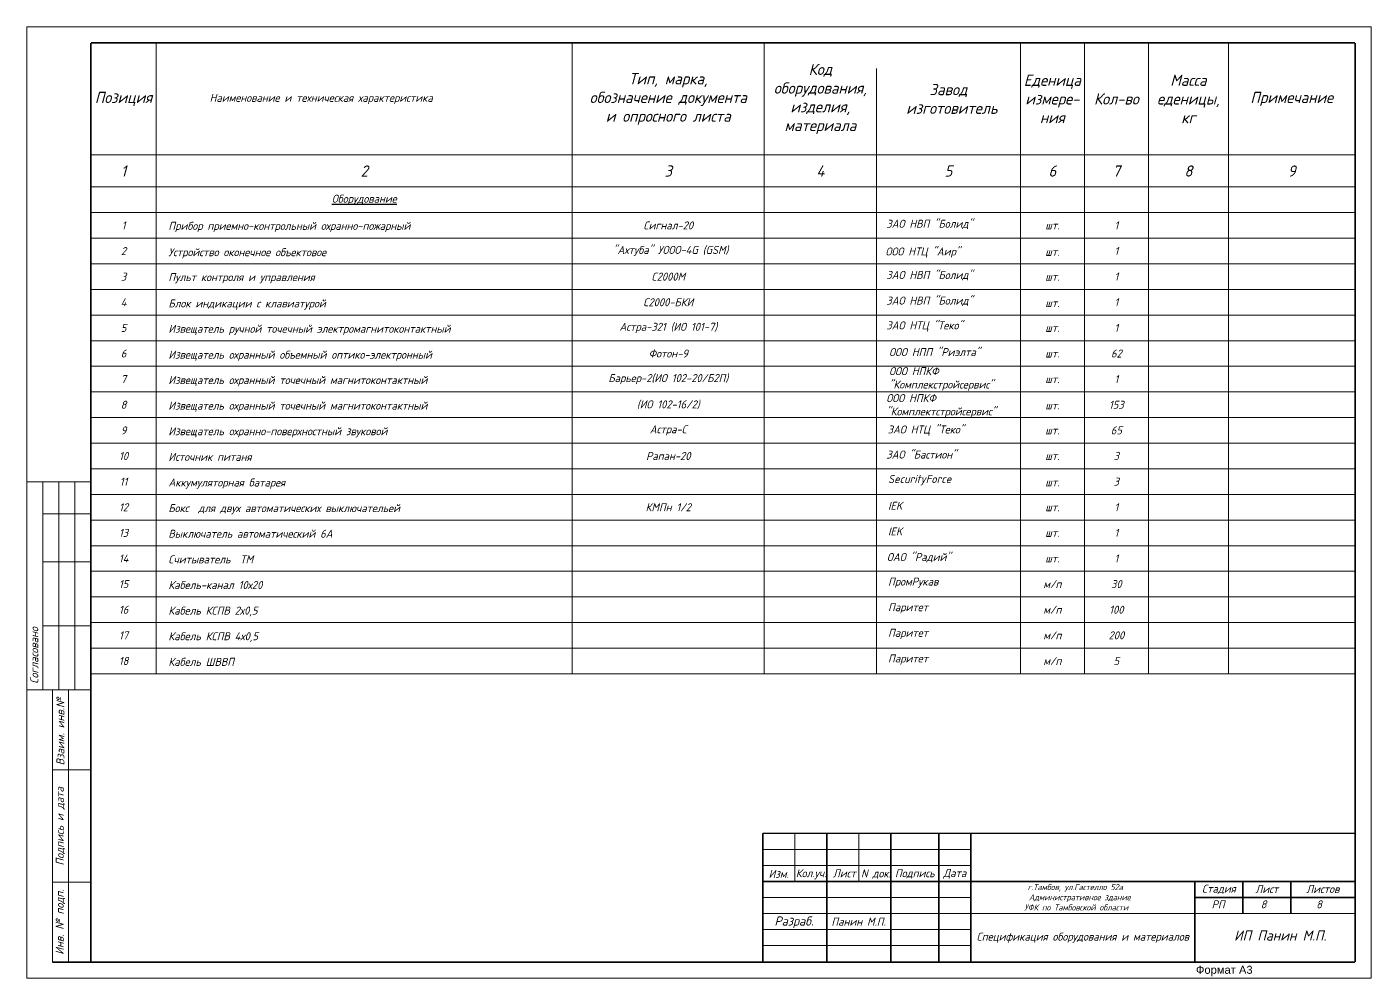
# Model space of a CAD drawing. Header units: inches. Extents: x 846 to 2125, y 393 to 1751.
# Drawn here: x 845.9 to 978.2, y 802.6 to 896.2 of the extents above; entities that cross this region are included whole.
import ezdxf

# ---------------------------------------------------------------- set-up
doc = ezdxf.new("R2010")
doc.units = ezdxf.units.IN
doc.header["$MEASUREMENT"] = 0
doc.linetypes.add('НЕВИДИМАЯ', pattern=[9.525, 6.35, -3.175])
doc.layers.add('DESC', color=7, linetype='Continuous')
doc.styles.get("Standard").update_dxf_attribs({"font": 'GOST_Common Italic_0.ttf'})

msp = doc.modelspace()

# ---------------------------------------------------------------- linework, layer by layer
at = {"layer": 'DESC', "color": 7, "lineweight": 15}
for p, q in [((845.94, 802.63), (845.94, 896.18)), ((845.94, 896.18), (978.24, 896.18)), ((978.24, 896.18), (978.24, 802.63)), ((858.67, 894.61), (858.67, 832.56)), ((899.62, 894.61), (899.62, 832.56)), ((918.52, 894.61), (918.52, 832.56)), ((943.72, 894.61), (943.72, 832.56)), ((950.02, 894.61), (950.02, 832.56)), ((956.32, 894.61), (956.32, 832.56)), ((964.2, 894.61), (964.2, 832.56)), ((929.55, 892.09), (929.55, 832.56)), ((852.24, 883.59), (976.67, 883.59)), ((852.24, 880.44), (976.67, 880.44)), ((852.24, 877.92), (976.67, 877.92)), ((852.24, 875.4), (976.67, 875.4)), ((852.24, 872.88), (976.67, 872.88)), ((852.24, 870.36), (976.67, 870.36)), ((852.24, 867.84), (976.67, 867.84)), ((852.24, 865.32), (976.67, 865.32)), ((852.24, 862.8), (976.67, 862.8)), ((852.24, 860.28), (976.67, 860.28)), ((852.24, 857.76), (976.67, 857.76)), ((852.24, 855.24), (976.67, 855.24)), ((852.24, 852.72), (976.67, 852.72)), ((852.24, 850.2), (976.67, 850.2)), ((852.24, 847.68), (976.67, 847.68)), ((852.24, 845.16), (976.67, 845.16)), ((852.24, 842.64), (976.67, 842.64)), ((852.24, 840.12), (976.67, 840.12)), ((852.24, 837.6), (976.67, 837.6)), ((852.24, 835.08), (976.67, 835.08)), ((852.24, 832.56), (976.67, 832.56)), ((921.52, 816.87), (921.52, 812.14)), ((927.82, 816.87), (927.82, 812.14)), ((918.37, 815.29), (938.85, 815.29)), ((918.37, 813.72), (938.85, 813.72)), ((918.37, 810.57), (938.85, 810.57)), ((918.37, 808.99), (938.85, 808.99)), ((938.85, 808.99), (976.65, 808.99)), ((918.37, 807.42), (938.85, 807.42)), ((918.37, 805.84), (938.85, 805.84)), ((978.24, 802.63), (845.94, 802.63))]:
    msp.add_line(p, q, dxfattribs=at)
at = {"layer": 'DESC', "lineweight": 15}
for p, q in [((852.24, 851.45), (845.94, 851.45)), ((847.52, 851.45), (847.52, 830.98)), ((849.09, 851.45), (849.09, 830.98)), ((850.67, 851.45), (850.67, 830.98)), ((852.24, 848.3), (847.52, 848.3)), ((852.24, 843.58), (847.52, 843.58)), ((852.24, 837.28), (847.52, 837.28)), ((852.24, 830.98), (845.94, 830.98)), ((848.46, 830.98), (848.46, 804.2)), ((848.46, 830.98), (852.24, 830.98)), ((850.04, 830.98), (850.04, 804.2)), ((848.46, 823.1), (852.24, 823.1)), ((848.46, 812.08), (852.24, 812.08))]:
    msp.add_line(p, q, dxfattribs=at)
at = {"layer": 'DESC', "color": 7, "lineweight": 15, "const_width": 0.158}
for points in [[(852.24, 894.61), (852.24, 804.2), (976.67, 804.2)], [(976.67, 894.61), (852.24, 894.61)], [(976.67, 804.2), (976.67, 894.61)], [(918.37, 816.87), (918.37, 804.27)], [(918.37, 816.87), (976.65, 816.87)], [(924.67, 816.87), (924.67, 804.2)], [(930.97, 816.87), (930.97, 804.27)], [(935.7, 816.87), (935.7, 804.27)], [(938.85, 816.87), (938.85, 804.27)], [(918.37, 812.14), (976.65, 812.14)], [(960.9, 804.2), (960.9, 812.14)], [(965.62, 808.99), (965.62, 812.14)], [(970.35, 808.99), (970.35, 812.14)], [(960.9, 810.57), (976.65, 810.57)]]:
    msp.add_lwpolyline(points, dxfattribs=at)
at = {"layer": 'DESC', "lineweight": 15, "const_width": 0.158}
msp.add_lwpolyline([(848.46, 804.2), (852.24, 804.2)], dxfattribs=at)

# ---------------------------------------------------------------- texts
at = {"layer": 'DESC', "color": 7}
for s, height, p in [('Прибор приемно-контрольный охранно-пожарный', 0.7875, (859.87, 876.22)), ('Устройство оконечное объектовое', 0.7875, (859.87, 873.63)), ('Пульт контроля и управления ', 0.7875, (859.87, 871.18)), ('Блок индикации с клавиатурой ', 0.7875, (859.87, 868.59)), ('Извещатель ручной точечный электромагнитоконтактный', 0.7875, (859.87, 866.1)), ('Извещатель охранный объемный оптико-электронный', 0.7875, (859.87, 863.55)), ('Извещатель охранный точечный магнитоконтактный ', 0.7875, (859.87, 861.06)), ('Извещатель охранный точечный магнитоконтактный ', 0.7875, (859.87, 858.54)), ('Извещатель охранно-поверхностный звуковой ', 0.7875, (859.87, 856.02)), ('Источник питаня ', 0.7875, (859.87, 853.5)), ('Аккумуляторная батарея', 0.7875, (859.87, 850.98)), ('Бокс  для двух автоматических выключательей', 0.7875, (859.87, 848.46)), ('Выключатель автоматический 6А', 0.7875, (859.87, 845.94)), ('Считыватель  ТМ', 0.7875, (859.87, 843.42)), ('Кабель-канал 10х20', 0.7875, (859.87, 840.9)), ('Кабель КСПВ 2х0,5', 0.7875, (859.87, 838.38)), ('Кабель КСПВ 4х0,5', 0.7875, (859.87, 835.86)), ('Кабель ШВВП', 0.7875, (859.87, 833.34)), ('Кол.уч.', 0.787, (921.62, 812.55)), ('Лист', 0.787, (925.27, 812.54)), ('N док.', 0.787, (928.04, 812.53)), ('РП', 0.787, (962.55, 809.49)), ('8', 0.787, (967.38, 809.49)), ('8', 0.787, (972.84, 809.49))]:
    msp.add_text(s, height=height, dxfattribs=at).set_placement(p)
at = {"layer": 'DESC'}
for s, insert, char_height, width, attachment_point in [('Код оборудования, изделия, материала', (924.04, 889.1), 1.1025, 11.025, 5), ('Тип, марка, \\Pобозначение документа \\Pи опросного листа', (909.07, 889.1), 1.1025, 18.9, 5), ('Завод\\P изготовитель', (936.64, 889.1), 1.1025, 14.175, 5), ('Еденица измере-\\Pния', (946.87, 889.1), 1.1025, 6.3, 5), ('Масса еденицы, \\Pкг', (960.26, 889.1), 1.1025, 7.875, 5), ('Позиция', (855.46, 889.1), 1.103, 6.4299, 5), ('           Наименование и техническая характеристика', (858.67, 889.1), 0.7875, 40.95, 4), ('Кол-во', (953.17, 889.1), 1.103, 6.3, 5), ('Примечание', (970.43, 889.1), 1.103, 12.4701, 5), ('1', (855.46, 882.01), 1.1, 6.4299, 5), ('2', (879.15, 882.01), 1.1, 40.95, 5), ('3', (909.07, 882.01), 1.1, 18.9, 5), ('4', (924.04, 882.01), 1.1, 11.025, 5), ('5', (936.64, 882.01), 1.1, 14.175, 5), ('6', (946.87, 882.01), 1.1, 6.3, 5), ('7', (953.17, 882.01), 1.1, 6.3, 5), ('8', (960.26, 882.01), 1.1, 7.875, 5), ('9', (970.43, 882.01), 1.1, 12.4701, 5), ('{\\LОборудование}', (879.15, 879.18), 0.7875, 40.95, 5), ('1', (855.46, 876.66), 0.787, 6.4299, 5), ('Сигнал-20', (909.07, 876.66), 0.787, 18.9, 5), ('шт.', (946.87, 876.66), 0.787, 6.3, 5), ('1', (953.17, 876.66), 0.787, 6.3, 5), ('2', (855.46, 874.14), 0.787, 6.4299, 5), (' "Ахтуба" УООО-4G (GSM)', (909.07, 874.14), 0.7875, 18.9, 5), ('1', (953.17, 874.14), 0.787, 6.3, 5), ('шт.', (946.87, 874.06), 0.787, 6.3, 5), ('3', (855.46, 871.62), 0.787, 6.4299, 5), ('С2000М', (909.07, 871.62), 0.787, 18.9, 5), ('1', (953.17, 871.62), 0.787, 6.3, 5), ('шт.', (946.87, 871.62), 0.787, 6.3, 5), ('4', (855.46, 869.1), 0.787, 6.4299, 5), ('С2000-БКИ', (909.07, 869.1), 0.787, 18.9, 5), ('1', (953.17, 869.1), 0.787, 6.3, 5), ('шт.', (946.87, 869.02), 0.787, 6.3, 5), ('5', (855.46, 866.58), 0.787, 6.4299, 5), ('Астра-321 (ИО 101-7)', (909.07, 866.58), 0.7875, 18.9, 5), ('шт.', (946.87, 866.58), 0.787, 6.3, 5), ('1', (953.17, 866.58), 0.787, 6.3, 5), ('6', (855.46, 864.06), 0.787, 6.4299, 5), ('Фотон-9', (909.07, 864.06), 0.787, 18.9, 5), ('шт.', (946.87, 864.06), 0.787, 6.3, 5), ('62', (953.17, 864.06), 0.787, 6.3, 5), ('7', (855.46, 861.54), 0.787, 6.4299, 5), ('Барьер-2(ИО 102-20/Б2П)', (909.07, 861.54), 0.7875, 18.9, 5), ('шт.', (946.87, 861.54), 0.787, 6.3, 5), ('1', (953.17, 861.54), 0.787, 6.3, 5), ('8', (855.46, 859.02), 0.787, 6.4299, 5), ('(ИО 102-16/2)', (909.07, 859.02), 0.7875, 18.9, 5), ('шт.', (946.87, 858.95), 0.787, 6.3, 5), ('153', (953.17, 859.02), 0.787, 6.3, 5), ('9', (855.46, 856.5), 0.787, 6.4299, 5), ('Астра-С', (909.07, 856.5), 0.787, 18.9, 5), ('шт.', (946.87, 856.5), 0.787, 6.3, 5), ('65', (953.17, 856.5), 0.787, 6.3, 5), ('10', (855.46, 853.98), 0.787, 6.4299, 5), ('Рапан-20', (909.07, 853.98), 0.787, 18.9, 5), ('шт.', (946.87, 853.98), 0.787, 6.3, 5), ('3', (953.17, 853.98), 0.787, 6.3, 5), ('11', (855.46, 851.46), 0.787, 6.4299, 5), ('шт.', (946.87, 851.39), 0.787, 6.3, 5), ('3', (953.17, 851.46), 0.787, 6.3, 5), ('12', (855.46, 848.94), 0.787, 6.4299, 5), ('КМПн 1/2', (909.07, 848.94), 0.787, 18.9, 5), ('шт.', (946.87, 848.94), 0.787, 6.3, 5), ('1', (953.17, 848.94), 0.787, 6.3, 5), ('13', (855.46, 846.42), 0.787, 6.4299, 5), ('1', (953.17, 846.42), 0.787, 6.3, 5), ('шт.', (946.87, 846.42), 0.787, 6.3, 5), ('14', (855.46, 843.9), 0.787, 6.4299, 5), ('1', (953.17, 843.9), 0.787, 6.3, 5), ('шт.', (946.87, 843.9), 0.787, 6.3, 5), ('15', (855.46, 841.38), 0.787, 6.4299, 5), ('м/п', (946.87, 841.38), 0.787, 6.3, 5), ('30', (953.17, 841.38), 0.787, 6.3, 5), ('16', (855.46, 838.86), 0.787, 6.4299, 5), ('м/п', (946.87, 838.86), 0.787, 6.3, 5), ('100', (953.17, 838.86), 0.787, 6.3, 5), ('17', (855.46, 836.34), 0.787, 6.4299, 5), ('м/п', (946.87, 836.34), 0.787, 6.3, 5), ('200', (953.17, 836.34), 0.787, 6.3, 5), ('18', (855.46, 833.82), 0.787, 6.4299, 5), ('м/п', (946.87, 833.82), 0.787, 6.3, 5), ('5', (953.17, 833.82), 0.787, 6.3, 5), ('Изм.', (919.94, 812.88), 0.787, 3.15, 5), ('Подпись', (933.33, 812.88), 0.787, 4.725, 5), ('Дата', (937.27, 812.88), 0.787, 3.15, 5), ('Спецификация оборудования и материалов', (949.87, 806.6), 0.7875, 22.05, 5)]:
    msp.add_mtext(s, dxfattribs=dict(at, insert=insert, char_height=char_height, width=width, attachment_point=attachment_point))
at = {"layer": 'DESC', "lineweight": 15}
for s, insert, char_height, width, attachment_point in [('ЗАО НВП "Болид"', (930.53, 876.76), 0.7875, 14.175, 4), ('ООО НТЦ "Аир"', (930.45, 873.99), 0.7875, 14.175, 4), ('ЗАО НВП "Болид"', (930.53, 871.72), 0.7875, 14.175, 4), ('ЗАО НВП "Болид"', (930.53, 869.2), 0.7875, 14.175, 4), ('ЗАО НТЦ "Теко"', (930.53, 866.72), 0.7875, 14.175, 4), ('ООО НПП "Риэлта"', (930.8, 864.2), 0.7875, 14.175, 4), ('ООО НПКФ "Комплекстройсервис"', (930.8, 861.56), 0.7875, 14.175, 4), ('ООО НПКФ "Комплектстройсервис"', (930.53, 858.91), 0.7875, 14.175, 4), ('ЗАО НТЦ "Теко"', (930.66, 856.48), 0.7875, 14.175, 4), ('ЗАО "Бастион"', (930.53, 854.12), 0.7875, 14.175, 4), ('SecurityForce', (930.7, 851.6), 0.7875, 14.175, 4), ('IEK', (930.7, 849.08), 0.787, 14.175, 4), ('IEK', (930.7, 846.56), 0.787, 14.175, 4), ('ОАО "Радий"', (930.59, 843.98), 0.7875, 14.175, 4), ('ПромРукав', (930.7, 841.52), 0.787, 14.175, 4), ('Паритет', (930.7, 839), 0.787, 14.175, 4), ('Паритет', (930.7, 836.48), 0.787, 14.175, 4), ('Паритет', (930.7, 833.96), 0.787, 14.175, 4), ('Панин М.П.', (927.8, 808.18), 0.787, 6.3, 5)]:
    msp.add_mtext(s, dxfattribs=dict(at, insert=insert, char_height=char_height, width=width, attachment_point=attachment_point))
at = {"layer": 'DESC', "char_height": 0.7875, "attachment_point": 1, "rotation": 90}
for s, insert, width in [('Cогласовано', (846.28, 831.56), 9.4622), ('Взаим. инв.№', (848.85, 823.55), 14.4387), ('Подпись и дата', (848.79, 813.7), 11.3549), ('Инв. № подп.', (848.78, 804.93), 13.2391)]:
    msp.add_mtext(s, dxfattribs=dict(at, insert=insert, width=width))
at = {"layer": 'DESC', "color": 0, "lineweight": 15, "insert": (919.83, 811.88), "char_height": 0.6, "attachment_point": 1}
msp.add_mtext_dynamic_manual_height_columns('\\pi24.61185;г.Тамбов, ул.Гастелло 52а\\P\\pi24.36617; Административное здание \\P\\pi24.27003;УФК по Тамбовской области', width=59.1919, gutter_width=1, heights=[0], dxfattribs=at)
at = {"layer": 'DESC', "color": 0, "char_height": 0.787, "attachment_point": 5}
for s, insert, width in [('Стадия', (963.26, 811.36), 4.725), ('Лист', (967.98, 811.39), 5.67), ('Листов', (973.49, 811.39), 5.3325)]:
    msp.add_mtext(s, dxfattribs=dict(at, insert=insert, width=width))
at = {"layer": 'DESC', "color": 0, "lineweight": 15, "insert": (921.44, 808.12), "char_height": 0.9, "width": 7.0924, "attachment_point": 5}
msp.add_mtext('Разраб.', dxfattribs=at)
at = {"layer": 'DESC', "lineweight": 15, "insert": (959.95, 807.32), "char_height": 1, "attachment_point": 1}
msp.add_mtext_dynamic_manual_height_columns('\\pi4.80835;ИП Панин М.П.', width=17.9743, gutter_width=1, heights=[1.74], dxfattribs=at)
at = {"layer": 'DESC', "linetype": 'НЕВИДИМАЯ', "insert": (961, 803.84), "char_height": 0.7875, "width": 9.1777, "attachment_point": 1}
msp.add_mtext('{\\fArial|b0|i0|c204|p34;Формат А3}', dxfattribs=at)

doc.saveas('drawing.dxf')
